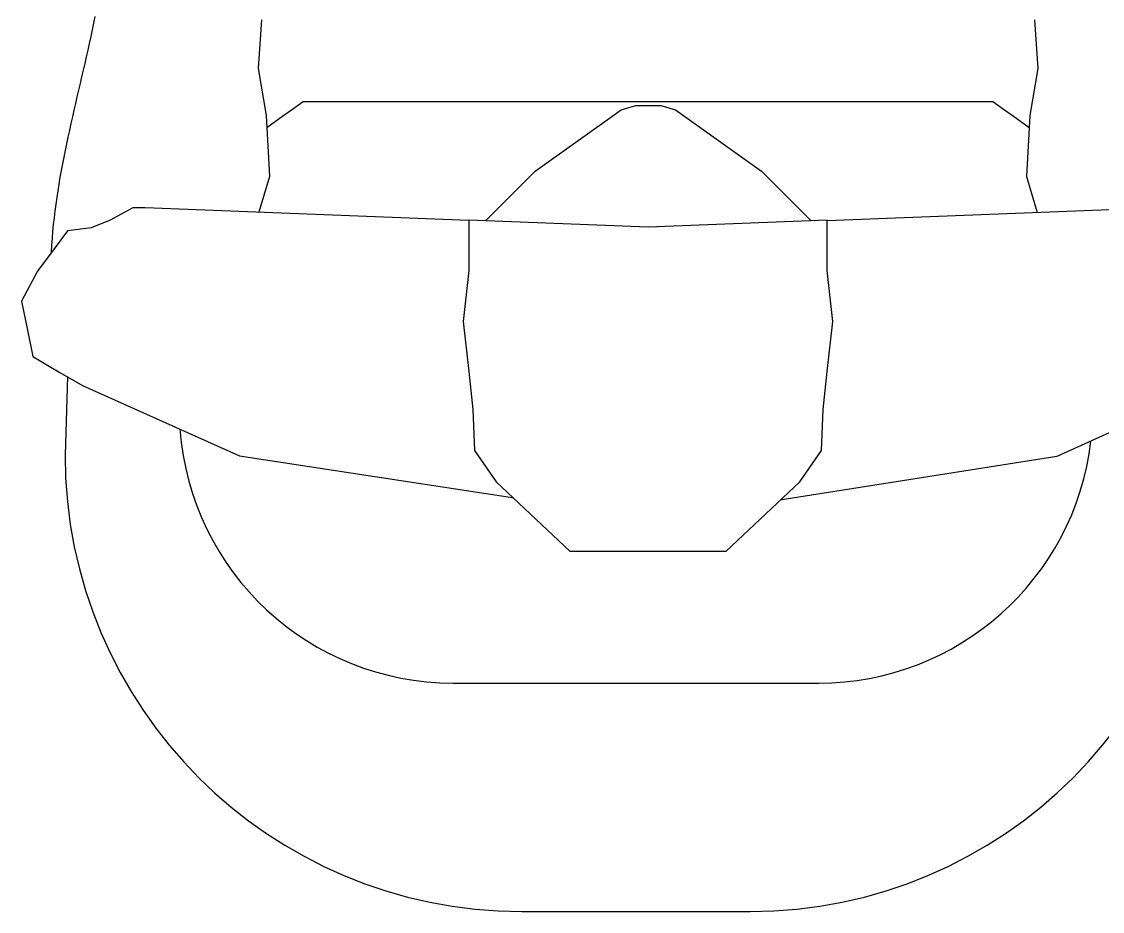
# Model space of a CAD drawing. Header units: millimetres. Extents: x -155 to 94595, y -3153 to 63413.
# Drawn here: x 92387.9 to 92861.1, y 43507 to 43896.8 of the extents above; entities that cross this region are included whole.
import ezdxf

# ---------------------------------------------------------------- set-up
doc = ezdxf.new("R2010")
doc.units = ezdxf.units.MM
doc.layers.add('int', color=185, linetype='Continuous')

msp = doc.modelspace()

# ---------------------------------------------------------------- linework, layer by layer
at = {"layer": 'int'}
for p, q in [((92418.974, 43893.123), (92419.585, 43896.062)), ((92419.585, 43896.062), (92420.179, 43899.003)), ((92492.912, 43897.478), (92491.549, 43876.253)), ((92831.484, 43897.478), (92832.847, 43876.253)), ((92417.709, 43887.25), (92418.348, 43890.185)), ((92418.348, 43890.185), (92418.974, 43893.123)), ((92417.058, 43884.315), (92417.709, 43887.25)), ((92415.729, 43878.451), (92416.398, 43881.383)), ((92416.398, 43881.383), (92417.058, 43884.315)), ((92415.055, 43875.519), (92415.729, 43878.451)), ((92491.549, 43876.253), (92494.993, 43855.59)), ((92832.847, 43876.253), (92829.403, 43855.59)), ((92413.694, 43869.659), (92414.376, 43872.589)), ((92414.376, 43872.589), (92415.055, 43875.519)), ((92412.33, 43863.798), (92413.012, 43866.729)), ((92413.012, 43866.729), (92413.694, 43869.659)), ((92411.652, 43860.868), (92412.33, 43863.798)), ((92511.2, 43861.633), (92506.074, 43857.979)), ((92813.196, 43861.633), (92511.2, 43861.633)), ((92818.322, 43857.979), (92813.196, 43861.633)), ((92410.31, 43855.005), (92410.978, 43857.937)), ((92410.978, 43857.937), (92411.652, 43860.868)), ((92506.074, 43857.979), (92500.676, 43854.11)), ((92612.81, 43831.299), (92650.449, 43858.184)), ((92650.449, 43858.184), (92656.864, 43860.089)), ((92656.864, 43860.089), (92656.864, 43860.089)), ((92656.864, 43860.089), (92667.859, 43860.089)), ((92667.859, 43860.089), (92667.859, 43860.089)), ((92667.859, 43860.089), (92674.274, 43858.184)), ((92674.274, 43858.184), (92711.913, 43831.299)), ((92823.72, 43854.11), (92818.322, 43857.979)), ((92409.001, 43849.139), (92409.651, 43852.073)), ((92409.651, 43852.073), (92410.31, 43855.005)), ((92494.993, 43855.59), (92496.408, 43828.847)), ((92500.676, 43854.11), (92495.275, 43850.227)), ((92829.121, 43850.227), (92823.72, 43854.11)), ((92829.403, 43855.59), (92827.988, 43828.847)), ((92408.363, 43846.204), (92409.001, 43849.139)), ((92407.131, 43840.328), (92407.739, 43843.267)), ((92407.739, 43843.267), (92408.363, 43846.204)), ((92406.539, 43837.388), (92407.131, 43840.328)), ((92405.414, 43831.5), (92405.966, 43834.445)), ((92405.966, 43834.445), (92406.539, 43837.388)), ((92404.38, 43825.601), (92404.885, 43828.552)), ((92404.885, 43828.552), (92405.414, 43831.5)), ((92496.408, 43828.847), (92491.836, 43813.226)), ((92496.408, 43828.847), (92496.408, 43828.847)), ((92591.057, 43809.547), (92612.81, 43831.299)), ((92612.81, 43831.299), (92612.81, 43831.299)), ((92711.913, 43831.299), (92711.913, 43831.299)), ((92711.913, 43831.299), (92733.653, 43809.559)), ((92827.988, 43828.847), (92827.988, 43828.847)), ((92827.988, 43828.847), (92832.564, 43813.211)), ((92403.901, 43822.647), (92404.38, 43825.601)), ((92403.028, 43816.729), (92403.45, 43819.689)), ((92403.45, 43819.689), (92403.901, 43822.647)), ((92402.638, 43813.764), (92403.028, 43816.729)), ((92436.591, 43815.131), (92426.718, 43809.841)), ((92441.99, 43815.168), (92436.591, 43815.131)), ((92436.591, 43815.131), (92436.591, 43815.131)), ((92583.704, 43809.604), (92441.99, 43815.168)), ((92740.692, 43809.604), (92882.406, 43815.168)), ((92401.96, 43807.823), (92402.281, 43810.795)), ((92402.281, 43810.795), (92402.638, 43813.764)), ((92426.718, 43809.841), (92418.356, 43806.496)), ((92583.705, 43809.841), (92583.705, 43787.702)), ((92662.198, 43806.701), (92583.705, 43809.841)), ((92740.691, 43809.841), (92662.198, 43806.701)), ((92740.691, 43787.702), (92740.691, 43809.841)), ((92401.429, 43801.864), (92401.675, 43804.845)), ((92401.675, 43804.845), (92401.96, 43807.823)), ((92408.063, 43805.095), (92402.566, 43797.765)), ((92418.356, 43806.496), (92408.063, 43805.095)), ((92401.223, 43798.877), (92401.429, 43801.864)), ((92402.566, 43797.765), (92394.863, 43787.494)), ((92401.055, 43795.749), (92401.06, 43795.885)), ((92401.06, 43795.885), (92401.223, 43798.877)), ((92394.863, 43787.494), (92387.938, 43774.299)), ((92583.705, 43787.702), (92581.257, 43765.45)), ((92743.139, 43765.45), (92740.691, 43787.702)), ((92387.938, 43774.299), (92390.49, 43761.537)), ((92581.257, 43765.45), (92583.705, 43743.423)), ((92740.691, 43743.423), (92743.139, 43765.45)), ((92390.49, 43761.537), (92392.787, 43750.052)), ((92392.787, 43750.052), (92404.698, 43743.067)), ((92404.698, 43743.067), (92414.642, 43737.385)), ((92583.705, 43743.423), (92585.54, 43726.903)), ((92738.856, 43726.903), (92740.691, 43743.423)), ((92408.079, 43741.259), (92406.935, 43706.989)), ((92414.642, 43737.385), (92483.351, 43706.537)), ((92909.754, 43737.385), (92841.189, 43706.219)), ((92585.54, 43726.903), (92586.231, 43708.913)), ((92738.165, 43708.913), (92738.856, 43726.903)), ((92483.351, 43706.537), (92483.351, 43706.537)), ((92483.351, 43706.537), (92601.866, 43688.385)), ((92586.231, 43708.913), (92595.781, 43695.12)), ((92841.189, 43706.219), (92722.758, 43687.52)), ((92728.616, 43695.12), (92738.165, 43708.913)), ((92841.189, 43706.219), (92841.189, 43706.219)), ((92595.781, 43695.12), (92628.042, 43664.856)), ((92696.354, 43664.856), (92728.616, 43695.12)), ((92601.866, 43688.385), (92603.174, 43688.184)), ((92722.758, 43687.52), (92720.06, 43687.094)), ((92628.042, 43664.856), (92628.042, 43664.856)), ((92628.042, 43664.856), (92662.198, 43664.856)), ((92662.198, 43664.856), (92696.354, 43664.856)), ((92696.354, 43664.856), (92696.354, 43664.856)), ((92576.935, 43606.989), (92736.935, 43606.989)), ((92606.935, 43506.989), (92706.935, 43506.989))]:
    msp.add_line(p, q, dxfattribs=at)
for centre, radius, start, end in [((92576.935, 43726.989), 120, 184.17464, 270), ((92736.935, 43726.989), 120, 270, 353.30773), ((92606.935, 43706.989), 200, 180, 270), ((92706.935, 43706.989), 200, 270, 360)]:
    msp.add_arc(centre, radius, start, end, dxfattribs=at)

doc.saveas('drawing.dxf')
